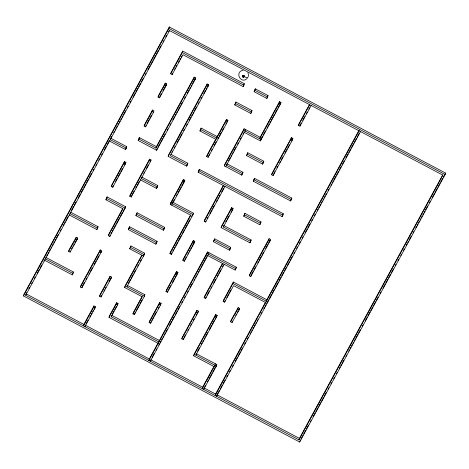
<?xml version="1.0" encoding="UTF-8"?>
<svg xmlns="http://www.w3.org/2000/svg" width="469" height="469" viewBox="0 0 469 469"><rect width="100%" height="100%" fill="white"/><g stroke="black" fill="none" stroke-linecap="round" stroke-linejoin="round"><path stroke-width="0.7" d="M243.206 77.139L243.382 75.292M248.289 76.558L248.459 74.712L247.878 72.754M23.45 295.933L23.878 294.462L169.321 26.979L445.55 173.067L445.122 174.538L299.679 442.021L23.45 295.933L168.893 28.451L169.321 26.979M25.648 295.3L169.579 30.608L442.924 175.172L298.993 439.863L25.648 295.3L25.93 294.321M68.632 251.366L69.06 249.895L76.218 237.255L77.666 238L77.238 239.471L70.08 252.111L68.632 251.366L75.79 238.727L76.218 237.255M70.08 252.111L70.368 251.126M44.684 260.289L72.238 274.863L72.666 273.392M72.994 273.468L73.422 271.997L45.868 257.422L45.44 258.894L72.994 273.468L72.238 274.863M69.312 214.99L96.872 229.564L97.153 228.585M80.439 287.034L80.867 285.562L100.237 249.936L101.673 250.698L101.245 252.17L81.876 287.796L80.439 287.034L99.809 251.407L100.237 249.936M97.628 228.169L98.056 226.697L70.502 212.129L70.074 213.6L97.628 228.169L96.872 229.564M108.38 235.649L122.972 208.811L105.918 199.794L107.108 196.927L125.598 206.712L125.17 208.183L109.816 236.411L108.38 235.649L108.808 234.178L122.702 208.617M105.918 199.794L107.108 196.927M81.876 287.796L82.163 286.817M111.3 186.498L111.728 185.026L124.455 161.612L125.897 162.374L125.469 163.845L112.736 187.254L111.3 186.498L124.033 163.083L124.455 161.612M112.736 187.254L113.164 185.783M109.517 141.058L125.569 149.547L125.85 148.567M126.325 148.151L126.753 146.68L110.702 138.191L110.274 139.662L126.325 148.151L125.569 149.547M109.816 236.411L110.104 235.432M156.406 146.639L194.201 77.139L195.637 77.901L195.21 79.372L156.658 150.268L138.167 140.489L139.357 137.622L156.406 146.639L155.978 148.11L138.93 139.094L139.357 137.622M85.34 325.169L84.912 326.641L94.955 308.168L95.383 306.697L93.947 305.94L83.898 324.413L83.476 325.885L93.519 307.412L93.947 305.94M144.147 126.085L144.575 124.613L152.513 110.022L153.949 110.784L153.521 112.255L145.589 126.847L144.147 126.085L152.085 111.493L152.513 110.022M145.589 126.847L146.017 125.375M99.58 296.261L100.008 294.79L110.051 276.317L111.487 277.079L111.065 278.551L101.017 297.024L99.58 296.261L109.623 277.789L110.051 276.317M158.059 97.095L158.487 95.617L165.281 83.124L166.724 83.887L166.296 85.358L159.501 97.851L158.059 97.095L164.859 84.596L165.281 83.124M129.79 196.277L130.218 194.805L149.588 159.179L151.03 159.941L150.602 161.412L131.226 197.039L129.79 196.277L149.16 160.65L149.588 159.179M101.017 297.024L101.445 295.552M159.501 97.851L159.929 96.38M131.226 197.039L131.654 195.561M170.728 73.803L171.15 72.332L182.693 51.109L244.32 83.705L243.898 85.176L243.135 86.566L182.945 54.732L172.164 74.565L170.728 73.803L182.265 52.581L182.693 51.109M172.164 74.565L172.592 73.094M128.348 229.593L129.532 226.726L157.086 241.301L156.658 242.772L155.901 244.167L128.348 229.593L129.532 226.726M135.922 215.658L137.106 212.797L164.66 227.371L164.232 228.843L163.476 230.232L135.922 215.658L137.106 212.797M156.658 150.268L157.086 148.796M158.194 343.372L109.013 317.366L109.441 315.895L116.599 302.734L118.036 303.49L117.608 304.961L111.212 316.733L158.95 341.983L159.378 340.512L111.64 315.262L111.212 316.733M143.262 255.916L143.96 254.638L143.532 256.109L129.755 248.822L130.939 245.955L144.716 253.242L144.288 254.714L126.812 286.846L144.452 296.179L134.41 314.652L132.967 313.89L133.395 312.418L142.342 295.968M129.755 248.822L130.939 245.955M109.013 317.366L116.171 304.205L116.599 302.734M132.967 313.89L142.254 296.807L124.619 287.479L125.047 286.008L141.826 255.154M126.812 286.846L127.099 285.867M140.536 179.92L156.587 188.409L157.015 186.938M157.344 187.014L157.772 185.542L141.72 177.053L141.292 178.525L157.344 187.014L156.587 188.409M168.172 156.353L168.6 154.881L207.146 83.986L208.588 84.748L208.16 86.22L170.364 155.72L187.418 164.736L186.662 166.132L168.172 156.353L206.718 85.458L207.146 83.986M155.978 148.11L193.773 78.61L194.201 77.139M134.41 314.652L134.691 313.667M155.901 244.167L156.183 243.182M193.005 214.632L170.997 202.995L171.425 201.523L193.433 213.161L193.005 214.632L171.384 254.391L169.948 253.629L190.807 215.265L170.241 204.39L170.669 202.919L183.397 179.504L184.839 180.266L184.411 181.738L171.677 205.152M163.476 230.232L163.763 229.253M144.452 296.179L144.88 294.708L127.24 285.375M186.662 166.132L187.846 163.265L170.792 154.248M187.418 164.736L187.846 163.265M170.241 204.39L182.974 180.975L183.397 179.504M215.992 139.445L199.941 130.957L201.125 128.09L217.176 136.579L216.748 138.05L200.697 129.561L201.125 128.09M149.171 322.496L149.599 321.019L159.648 302.546L161.084 303.308L160.656 304.78L150.613 323.252L149.171 322.496L159.22 304.018L159.648 302.546M169.948 253.629L170.376 252.158L190.537 215.072M150.613 323.252L151.041 321.781M171.384 254.391L171.812 252.92M198.17 172.217L199.354 169.356L283.294 213.747L282.866 215.218L282.109 216.614L198.17 172.217L199.354 169.356M166.032 291.483L166.46 290.012L176.508 271.539L177.944 272.301L177.517 273.773L167.474 292.246L166.032 291.483L176.08 273.011L176.508 271.539M216.42 137.974L226.486 119.46L227.922 120.222L227.494 121.694L208.125 157.32L206.688 156.558L207.11 155.087L215.763 139.182M167.474 292.246L167.902 290.774M208.125 157.32L209.59 153.938M150.76 359.77L150.332 361.241L208.529 254.216L208.957 252.744M182.892 260.477L183.32 259.005L193.369 240.533L194.805 241.295L194.377 242.766L184.335 261.239L182.892 260.477L192.941 242.004L193.369 240.533M184.335 261.239L184.763 259.767M206.688 156.558L226.058 120.932L226.486 119.46M234.752 104.939L235.936 102.078L251.988 110.567L251.56 112.038L250.804 113.428L234.752 104.939L235.936 102.078M243.135 86.566L243.423 85.587M225.02 186.416L205.645 222.042L204.208 221.28L204.636 219.809L223.314 185.46M205.645 222.042L205.932 221.063M242.561 173.741L226.509 165.252L226.937 163.781L242.989 172.27L241.805 175.13L224.317 165.885L224.739 164.408L244.115 128.787L260.318 137.358M181.82 338.841L182.248 337.369L196.921 310.384L198.358 311.146L197.93 312.618L183.256 339.603L181.82 338.841L196.493 311.856L196.921 310.384M206.765 253.371L206.337 254.843L235.133 270.08L235.895 268.684L236.323 267.213L207.521 251.982L158.733 341.708M158.035 342.986L149.324 359.008L148.896 360.479L207.093 253.453L207.521 251.982M254.122 91.701L255.312 88.834L268.028 95.565L267.6 97.036L266.843 98.426L254.122 91.701L255.312 88.834M224.317 165.885L243.687 130.259L244.115 128.787M183.256 339.603L183.543 338.618M245.551 129.544L245.123 131.021L225.753 166.642M213.471 241.723L214.655 238.856L230.707 247.345L230.279 248.816L229.523 250.212L213.471 241.723L214.655 238.856M250.804 113.428L251.988 110.567M221.145 227.606L221.573 226.134L231.616 207.661L233.058 208.424L232.63 209.895L223.344 226.978L250.704 241.447L249.948 242.842L221.145 227.606L231.188 209.133L231.616 207.661M223.344 226.978L223.625 225.994M224.205 264.299L205.61 298.495L204.167 297.739L204.595 296.267L222.505 263.332M246.571 155.614L247.755 152.747L263.807 161.236L263.379 162.708L262.622 164.103L246.571 155.614L247.755 152.747M205.61 298.495L206.038 297.024M241.805 175.13L242.086 174.151M266.843 98.426L267.271 96.954M195.813 355.15L196.241 353.679L216.807 364.554L215.623 367.42L193.615 355.783L194.043 354.312L215.664 314.552L217.106 315.315L216.678 316.786L195.813 355.15L216.379 366.025L203.652 389.44L204.079 387.969M244.367 132.41L260.418 140.899L260.846 139.428M261.602 138.033L261.174 139.504L243.687 130.259M229.523 250.212L230.707 247.345M253.313 181.222L254.497 178.355L291.812 198.088L291.384 199.56L290.628 200.955L253.313 181.222L254.497 178.355M243.745 216.244L244.929 213.377L260.981 221.866L260.553 223.338L259.797 224.727L243.745 216.244L244.929 213.377M193.615 355.783L215.236 316.024L215.664 314.552M279.536 101.65L260.166 137.276L259.738 138.748L279.108 103.121L279.536 101.65L280.972 102.412L280.544 103.883L260.418 140.899M262.622 164.103L263.05 162.632M265.683 302.616L233.603 285.65L224.628 302.165L223.185 301.403L223.613 299.931L233.351 282.027L266.867 299.75L266.439 301.221L232.923 283.499L233.351 282.027M224.628 302.165L225.056 300.693M235.133 270.08L235.42 269.095M249.948 242.842L250.376 241.371M250.704 241.447L251.132 239.976L223.766 225.507M215.371 363.792L214.943 365.263L202.209 388.678L202.637 387.206L213.993 366.324M271.639 174.767L272.067 173.296L291.437 137.669L292.879 138.431L292.451 139.903L273.081 175.529L271.639 174.767L291.014 139.141L291.437 137.669M216.379 366.025L216.807 364.554M230.601 321.757L231.029 320.286L238.188 307.646L239.636 308.391L239.208 309.862L232.049 322.502L230.601 321.757L237.76 309.118L238.188 307.646M273.081 175.529L274.893 171.513M259.797 224.727L260.981 221.866M232.049 322.502L232.477 321.031M249.297 275.772L249.725 274.301L269.1 238.68L270.537 239.436L270.109 240.908L250.739 276.534L249.297 275.772L268.673 240.151L269.1 238.68M250.739 276.534L251.021 275.555M217.024 394.816L216.596 396.287L360.526 131.596M311.164 105.49L299.937 126.138L298.495 125.375L298.923 123.904L309.476 104.505M299.937 126.138L300.224 125.153M282.109 216.614L282.397 215.629M290.628 200.955L290.909 199.97M298.993 439.863L299.421 438.392L442.654 174.984M299.679 442.021L300.107 440.549M243.563 75.333L243.024 77.104M243.739 75.403L242.854 77.033M26.774 292.545L26.076 293.829L84.373 324.659M28.867 288.687L29.565 287.403M31.663 283.546L32.361 282.262M34.46 278.41L35.157 277.126M37.25 273.269L39.349 269.417M40.047 268.127L41.794 264.915M43.893 261.063L44.59 259.779M46.683 255.922L47.387 254.638M48.084 253.354L48.782 252.07M49.48 250.78L50.177 249.496M50.875 248.212L51.578 246.929M52.276 245.645L52.974 244.361M53.671 243.071L54.369 241.787M55.066 240.503L55.77 239.219M56.468 237.935L58.215 234.723M60.308 230.865L61.011 229.581M63.104 225.73L63.802 224.44M64.499 223.156L65.203 221.872M65.9 220.588L67.993 216.731M71.487 210.305L73.586 206.454M74.284 205.17L76.031 201.957M78.124 198.1L80.222 194.248M80.92 192.964L83.019 189.107M83.717 187.823L85.809 183.965M86.513 182.681L88.606 178.83M89.303 177.54L91.402 173.688M93.149 170.476L93.847 169.192M95.94 165.334L96.643 164.05M98.736 160.199L99.434 158.909M101.533 155.057L102.23 153.773M104.329 149.916L106.422 146.064M107.12 144.774L109.218 140.923M110.965 137.71L111.663 136.426M113.762 132.569L114.459 131.285M115.157 130.001L115.855 128.717M116.552 127.433L117.25 126.143M117.954 124.86L118.651 123.576M119.349 122.292L120.046 121.008M120.744 119.724L121.448 118.434M122.145 117.15L122.843 115.866M123.54 114.583L125.639 110.725M127.386 107.512L128.084 106.228M130.177 102.377L130.874 101.093M132.973 97.235L135.072 93.378M135.77 92.094L137.863 88.242M138.56 86.958L140.659 83.101M141.357 81.817L143.104 78.604M145.202 74.747L145.9 73.463M147.993 69.611L150.092 65.754M150.789 64.47L152.888 60.618M153.586 59.329L155.679 55.477M156.382 54.193L158.475 50.335M159.173 49.052L160.92 45.839M163.019 41.981L163.716 40.697M165.809 36.846L166.513 35.562M168.606 31.704L169.303 30.421M125.997 148.075L126.753 146.68M160.269 95.758L161.289 93.882M162.983 90.757L166.724 83.887M174.679 69.254L175.377 67.976M176.068 66.698L176.766 65.414M178.501 62.219L179.199 60.941M179.897 59.657L180.588 58.379M181.286 57.101L181.984 55.823M115.573 181.356L117.297 178.191M117.983 176.924L120.046 173.131M120.738 171.865L122.456 168.699M124.52 164.9L125.897 162.374M147.049 123.47L149.119 119.665M149.81 118.393L151.534 115.222M138.167 140.489L138.93 139.094M72.918 272.929L73.422 271.997M97.294 228.092L98.056 226.697M82.304 286.325L84.379 282.508M86.108 279.325L86.8 278.053M88.876 274.236L89.567 272.964M90.259 271.692L92.334 267.875M94.064 264.698L96.139 260.875M96.831 259.603L98.906 255.787M100.636 252.609L101.327 251.337M110.942 233.662L111.634 232.384M112.331 231.106L113.023 229.828M113.721 228.55L115.802 224.715M116.5 223.437L119.624 217.686M120.322 216.408L122.409 212.574M123.101 211.296L124.49 208.74M125.088 207.638L125.598 206.712M132 194.928L134.075 191.112M135.805 187.928L136.497 186.656M137.188 185.384L139.27 181.567M143.766 173.296L144.458 172.023M146.533 168.207L148.263 165.029M150.338 161.213L151.03 159.941M157.848 147.401L159.929 143.567M160.627 142.289L162.708 138.455M163.405 137.177L165.141 133.982M167.228 130.148L167.92 128.869M170.007 125.035L170.704 123.757M172.785 119.923L174.515 116.74M175.207 115.468L175.904 114.196M176.596 112.923L177.288 111.645M177.98 110.373L180.055 106.551M180.747 105.279L182.482 102.095M184.557 98.279L185.249 97.001M187.33 93.184L189.06 90.001M189.752 88.723L190.443 87.451M191.135 86.179L191.827 84.907M192.519 83.629L195.637 77.901M171.836 152.331L172.533 151.053M174.269 147.858L174.966 146.58M177.048 142.746L179.135 138.912M179.826 137.634L181.913 133.8M183.649 130.605L184.346 129.327M186.428 125.499L187.119 124.226M189.195 120.404L190.93 117.221M191.622 115.949L192.313 114.676M193.005 113.404L193.697 112.126M194.389 110.854L196.47 107.032M198.199 103.848L198.891 102.576M200.967 98.76L201.658 97.482M203.739 93.665L205.469 90.482M206.161 89.204L206.852 87.932M207.544 86.659L208.588 84.748M157.267 186.474L157.772 185.542M86.032 323.897L88.113 320.075M89.843 316.892L90.535 315.614M91.226 314.341L91.918 313.069M92.616 311.797L93.308 310.519M93.999 309.247L95.383 306.697M103.872 291.097L104.564 289.819M105.255 288.546L105.947 287.274M109.066 281.541L111.487 277.079M199.941 130.957L200.697 129.561M124.619 287.479L142.089 255.347M128.289 283.458L130.376 279.612M131.074 278.334L133.161 274.488M133.858 273.21L135.6 270.003M137.687 266.163L138.384 264.879M140.477 261.04L141.175 259.762M144.212 254.169L144.716 253.242M172.797 202.415L174.515 199.249M176.579 195.45L177.27 194.184M177.956 192.923L181.052 187.225M181.743 185.959L184.839 180.266M112.314 314.019L113.996 310.924M114.671 309.687L116.353 306.591M117.361 304.733L118.036 303.49M156.329 242.696L157.086 241.301M163.904 228.761L164.66 227.371M243.563 85.094L244.32 83.705M211.32 150.76L212.011 149.488M214.087 145.671L216.162 141.855M217.892 138.672L218.583 137.399M219.275 136.127L221.35 132.311M222.042 131.039L223.772 127.855M225.847 124.039L226.539 122.767M227.231 121.494L227.922 120.222M134.838 313.181L135.523 311.914M136.209 310.648L139.305 304.956M139.997 303.689L142.06 299.896M144.124 296.097L144.88 294.708M172.856 251.003L173.548 249.725M174.245 248.447L174.943 247.163M175.635 245.885L177.722 242.051M178.419 240.773L181.55 235.016M182.242 233.738L184.329 229.904M185.026 228.62L187.113 224.786M187.805 223.508L189.892 219.668M191.633 216.473L192.325 215.195M192.929 214.093L193.433 213.161M228.602 160.72L230.332 157.537M231.024 156.265L231.715 154.993M232.407 153.721L233.099 152.448M233.791 151.176L235.866 147.36M237.595 144.176L238.287 142.904M240.363 139.088L241.054 137.816M243.13 133.999L243.821 132.727M267.523 96.491L268.028 95.565M204.208 221.28L223.578 185.66M151.733 320.509L153.809 316.686M154.5 315.414L156.236 312.225M158.311 308.403L159.009 307.131M160.046 305.219L161.084 303.308M168.594 289.502L170.669 285.68M172.404 282.496L174.48 278.674M175.172 277.396L177.944 272.301M185.108 259.134L186.146 257.223M187.876 254.034L188.573 252.762M189.265 251.49L189.957 250.212M190.649 248.939L191.34 247.667M192.032 246.389L194.805 241.295M207.11 218.665L207.802 217.393M209.878 213.571L211.953 209.754M212.645 208.482L214.374 205.305M216.449 201.488L217.141 200.216M217.833 198.944L218.525 197.672M219.216 196.4L219.914 195.127M221.644 191.944L223.719 188.128M242.233 173.659L242.989 172.27M261.098 138.965L262.64 136.127M263.332 134.855L265.407 131.039M267.137 127.855L267.828 126.583M268.52 125.311L269.212 124.039M269.904 122.767L270.595 121.494M271.287 120.222L274.4 114.495M275.092 113.222L277.167 109.406M277.859 108.134L280.972 102.412M152.155 357.208L154.242 353.362M155.989 350.155L156.687 348.877M158.774 345.032L159.472 343.748M160.169 342.464L160.867 341.186M161.565 339.902L162.262 338.618M162.954 337.34L163.652 336.056M164.349 334.778L165.047 333.494M165.745 332.21L167.486 329.009M169.579 325.164L171.672 321.318M172.363 320.034L174.456 316.188M175.154 314.91L177.247 311.064M177.944 309.78L179.686 306.574M181.773 302.734L182.47 301.45M184.563 297.604L185.261 296.32M187.354 292.474L188.046 291.196M190.138 287.35L192.231 283.505M193.973 280.298L194.67 279.02M195.368 277.736L196.065 276.452M196.763 275.174L197.455 273.89M198.153 272.606L198.85 271.328M199.548 270.044L200.245 268.766M200.943 267.482L203.036 263.637M203.728 262.353L206.864 256.584M225.829 221.708L226.521 220.442M227.207 219.181L228.931 216.016M230.994 212.223L233.058 208.424M263.302 162.168L263.807 161.236M204.167 297.739L222.769 263.537M298.495 125.375L309.728 104.728M184.036 337.487L185.431 334.919M187.876 330.422L188.573 329.132M190.672 325.281L191.37 323.997M193.468 320.139L194.166 318.856M196.259 314.998L196.962 313.714M197.66 312.43L198.358 311.146M207.069 295.124L209.133 291.325M210.857 288.159L211.548 286.893M213.612 283.094L215.681 279.29M217.399 276.124L218.091 274.857M218.777 273.591L220.846 269.792M222.564 266.627L223.256 265.36M276.968 167.697L277.66 166.425M279.735 162.608L280.427 161.336M281.119 160.064L282.848 156.881M284.923 153.064L286.999 149.248M287.69 147.975L289.42 144.792M291.495 140.976L292.879 138.431M300.365 124.666L301.045 123.411M302.745 120.287L304.786 116.529M306.486 113.404L307.172 112.15M308.872 109.019L309.552 107.77M235.561 268.608L236.323 267.213M250.628 240.902L251.132 239.976M223.185 301.403L232.923 283.499M197.631 351.123L199.372 347.922M201.459 344.088L202.151 342.81M202.848 341.532L203.54 340.248M204.238 338.97L204.935 337.692M205.627 336.414L207.714 332.58M209.455 329.379L211.542 325.545M212.234 324.267L214.321 320.427M215.019 319.149L217.106 315.315M226.779 297.516L228.854 293.705M229.546 292.433L230.924 289.895M282.537 215.142L283.294 213.747M291.056 199.483L291.812 198.088M251.167 275.063L253.242 271.246M253.934 269.974L255.664 266.791M257.739 262.974L258.431 261.702M259.123 260.43L261.198 256.613M261.89 255.341L263.619 252.164M265.694 248.347L267.77 244.525M268.461 243.253L270.191 240.075M204.765 386.702L205.451 385.436M207.521 381.637L208.207 380.377M208.893 379.11L211.988 373.412M212.68 372.146L214.743 368.353M265.542 302.183L215.588 394.054L215.16 395.525L359.09 130.833M266.111 301.145L359.166 130.007M217.376 394.171L219.469 390.319M220.172 389.036L222.265 385.178M222.963 383.894L225.061 380.037M226.808 376.824L227.506 375.54M229.599 371.688L230.302 370.404M232.395 366.547L233.093 365.263M235.192 361.406L237.285 357.554M237.988 356.27L240.081 352.412M240.779 351.129L242.526 347.916M244.625 344.064L245.322 342.775M247.421 338.923L248.119 337.639M250.212 333.781L250.909 332.498M251.613 331.214L252.31 329.93M253.008 328.64L253.706 327.356M254.403 326.072L255.107 324.788M255.804 323.504L256.502 322.221M257.2 320.931L257.897 319.647M261.045 313.867L261.743 312.583M263.836 308.725L264.534 307.441M265.237 306.157L265.935 304.873M266.632 303.584L268.731 299.732M269.429 298.448L271.522 294.591M272.219 293.307L274.318 289.455M275.016 288.165L278.158 282.385M278.862 281.101L280.954 277.243M281.652 275.96L283.751 272.108M284.449 270.824L286.547 266.967M287.245 265.683L289.338 261.825M290.035 260.541L292.134 256.69M293.881 253.477L294.579 252.187M296.678 248.336L297.375 247.052M299.468 243.194L300.172 241.91M302.265 238.059L302.962 236.769M305.061 232.917L307.154 229.06M307.857 227.776L309.95 223.924M311.697 220.711L312.395 219.422M314.494 215.57L315.191 214.286M317.284 210.429L317.988 209.145M318.686 207.861L319.383 206.577M320.081 205.293L320.778 204.003M321.482 202.719L322.18 201.436M322.877 200.152L323.575 198.868M324.272 197.584L324.97 196.294M325.674 195.01L326.371 193.726M328.118 190.514L328.816 189.23M330.909 185.372L331.612 184.088M332.31 182.804L333.008 181.521M333.705 180.237L335.804 176.379M336.502 175.095L338.595 171.238M339.298 169.954L341.391 166.102M342.089 164.818L344.187 160.961M345.934 157.748L348.027 153.896M348.731 152.607L350.824 148.755M351.521 147.471L353.62 143.614M354.318 142.33L356.417 138.472M357.114 137.188L359.207 133.337M300.864 439.154L302.956 435.302M303.66 434.013L305.753 430.161M306.45 428.877L308.549 425.02M310.296 421.807L310.994 420.523M313.087 416.665L315.186 412.814M315.883 411.53L317.982 407.672M318.68 406.389L320.773 402.537M321.476 401.247L323.569 397.395M324.267 396.112L326.365 392.254M328.112 389.041L328.81 387.757M330.909 383.906L331.606 382.616M333.699 378.764L334.397 377.481M336.496 373.623L337.193 372.339M339.292 368.482L339.99 367.198M340.687 365.914L341.385 364.63M342.083 363.346L343.83 360.133M345.929 356.276L346.626 354.992M348.725 351.14L349.423 349.851M350.12 348.567L350.818 347.283M351.516 345.999L352.219 344.715M352.917 343.425L353.614 342.141M354.312 340.857L355.01 339.574M355.707 338.29L357.806 334.432M358.504 333.148L360.251 329.936M362.349 326.084L363.047 324.794M365.14 320.943L367.239 317.085M367.936 315.801L370.035 311.949M370.733 310.666L372.826 306.808M373.523 305.524L375.622 301.667M376.32 300.383L378.067 297.17M380.166 293.318L380.863 292.029M382.956 288.177L385.055 284.32M385.753 283.036L387.851 279.184M388.549 277.9L390.642 274.043M391.345 272.759L393.438 268.901M395.185 265.689L395.883 264.405M397.982 260.553L398.679 259.263M400.772 255.412L401.476 254.128M403.569 250.27L404.266 248.986M406.365 245.135L407.063 243.845M407.76 242.561L408.458 241.277M409.161 239.993L411.254 236.136M413.001 232.923L413.699 231.639M415.798 227.787L416.495 226.504M417.193 225.214L417.891 223.93M418.594 222.646L419.292 221.362M419.99 220.078L420.687 218.788M421.385 217.505L422.082 216.221M422.786 214.937L423.484 213.653M424.181 212.369L424.879 211.079M425.576 209.795L427.675 205.944M429.422 202.731L430.12 201.447M432.219 197.59L434.312 193.738M435.009 192.448L437.108 188.597M437.806 187.313L439.904 183.455M440.602 182.171L442.695 178.314M443.393 177.03L445.55 173.067M71.581 248.74L72.654 246.846M73.369 245.58L74.09 244.32M74.806 243.053L77.666 238M235.702 315.344L236.417 314.078M237.49 312.184L238.205 310.918M238.92 309.657L239.636 308.391M243.898 75.503L242.696 76.934M247.263 78.346C240.843 84.907 234.219 71.534 243.177 70.268M244.027 75.638L242.561 76.799M244.132 75.785L242.461 76.646M244.202 75.955L242.385 76.482M244.243 76.136L242.35 76.3M244.243 76.318L242.35 76.119M244.208 76.494L242.385 75.943M237.76 309.118L239.208 309.862M75.79 238.727L77.238 239.471M168.893 28.451L445.122 174.538M254.884 90.306L267.6 97.036M279.108 103.121L280.544 103.883M182.265 52.581L243.898 85.176M193.773 78.61L195.21 79.372M206.718 85.458L208.16 86.22M235.508 103.549L251.56 112.038M291.014 139.141L292.451 139.903M164.859 84.596L166.296 85.358M226.058 120.932L227.494 121.694M247.327 154.219L263.379 162.708M152.085 111.493L153.521 112.255M254.069 179.826L291.384 199.56M198.926 170.827L282.866 215.218M149.16 160.65L150.602 161.412M182.974 180.975L184.411 181.738M244.501 214.849L260.553 223.338M231.188 209.133L232.63 209.895M124.033 163.083L125.469 163.845M268.673 240.151L270.109 240.908M214.227 240.327L230.279 248.816M192.941 242.004L194.377 242.766M106.68 198.399L125.17 208.183M136.678 214.269L164.232 228.843M207.093 253.453L235.895 268.684M129.104 228.198L156.658 242.772M130.511 247.427L144.288 254.714M176.08 273.011L177.517 273.773M99.809 251.407L101.245 252.17M215.236 316.024L216.678 316.786M196.493 311.856L197.93 312.618M109.623 277.789L111.065 278.551M159.22 304.018L160.656 304.78M116.171 304.205L117.608 304.961M93.519 307.412L94.955 308.168M85.669 325.345L149.148 358.914M151.088 359.946L202.907 387.347M204.203 388.033L215.863 394.2M217.159 394.886L299.421 438.392M242.455 75.773L244.032 76.816M242.555 75.62L243.903 76.939M242.69 75.497L243.751 77.039M242.842 75.398L243.575 77.109M243.012 75.327L243.393 77.145M243.194 75.292L243.288 76.242A4.889 1.126 28.5 0 0 247.908 77.156"/></g></svg>
